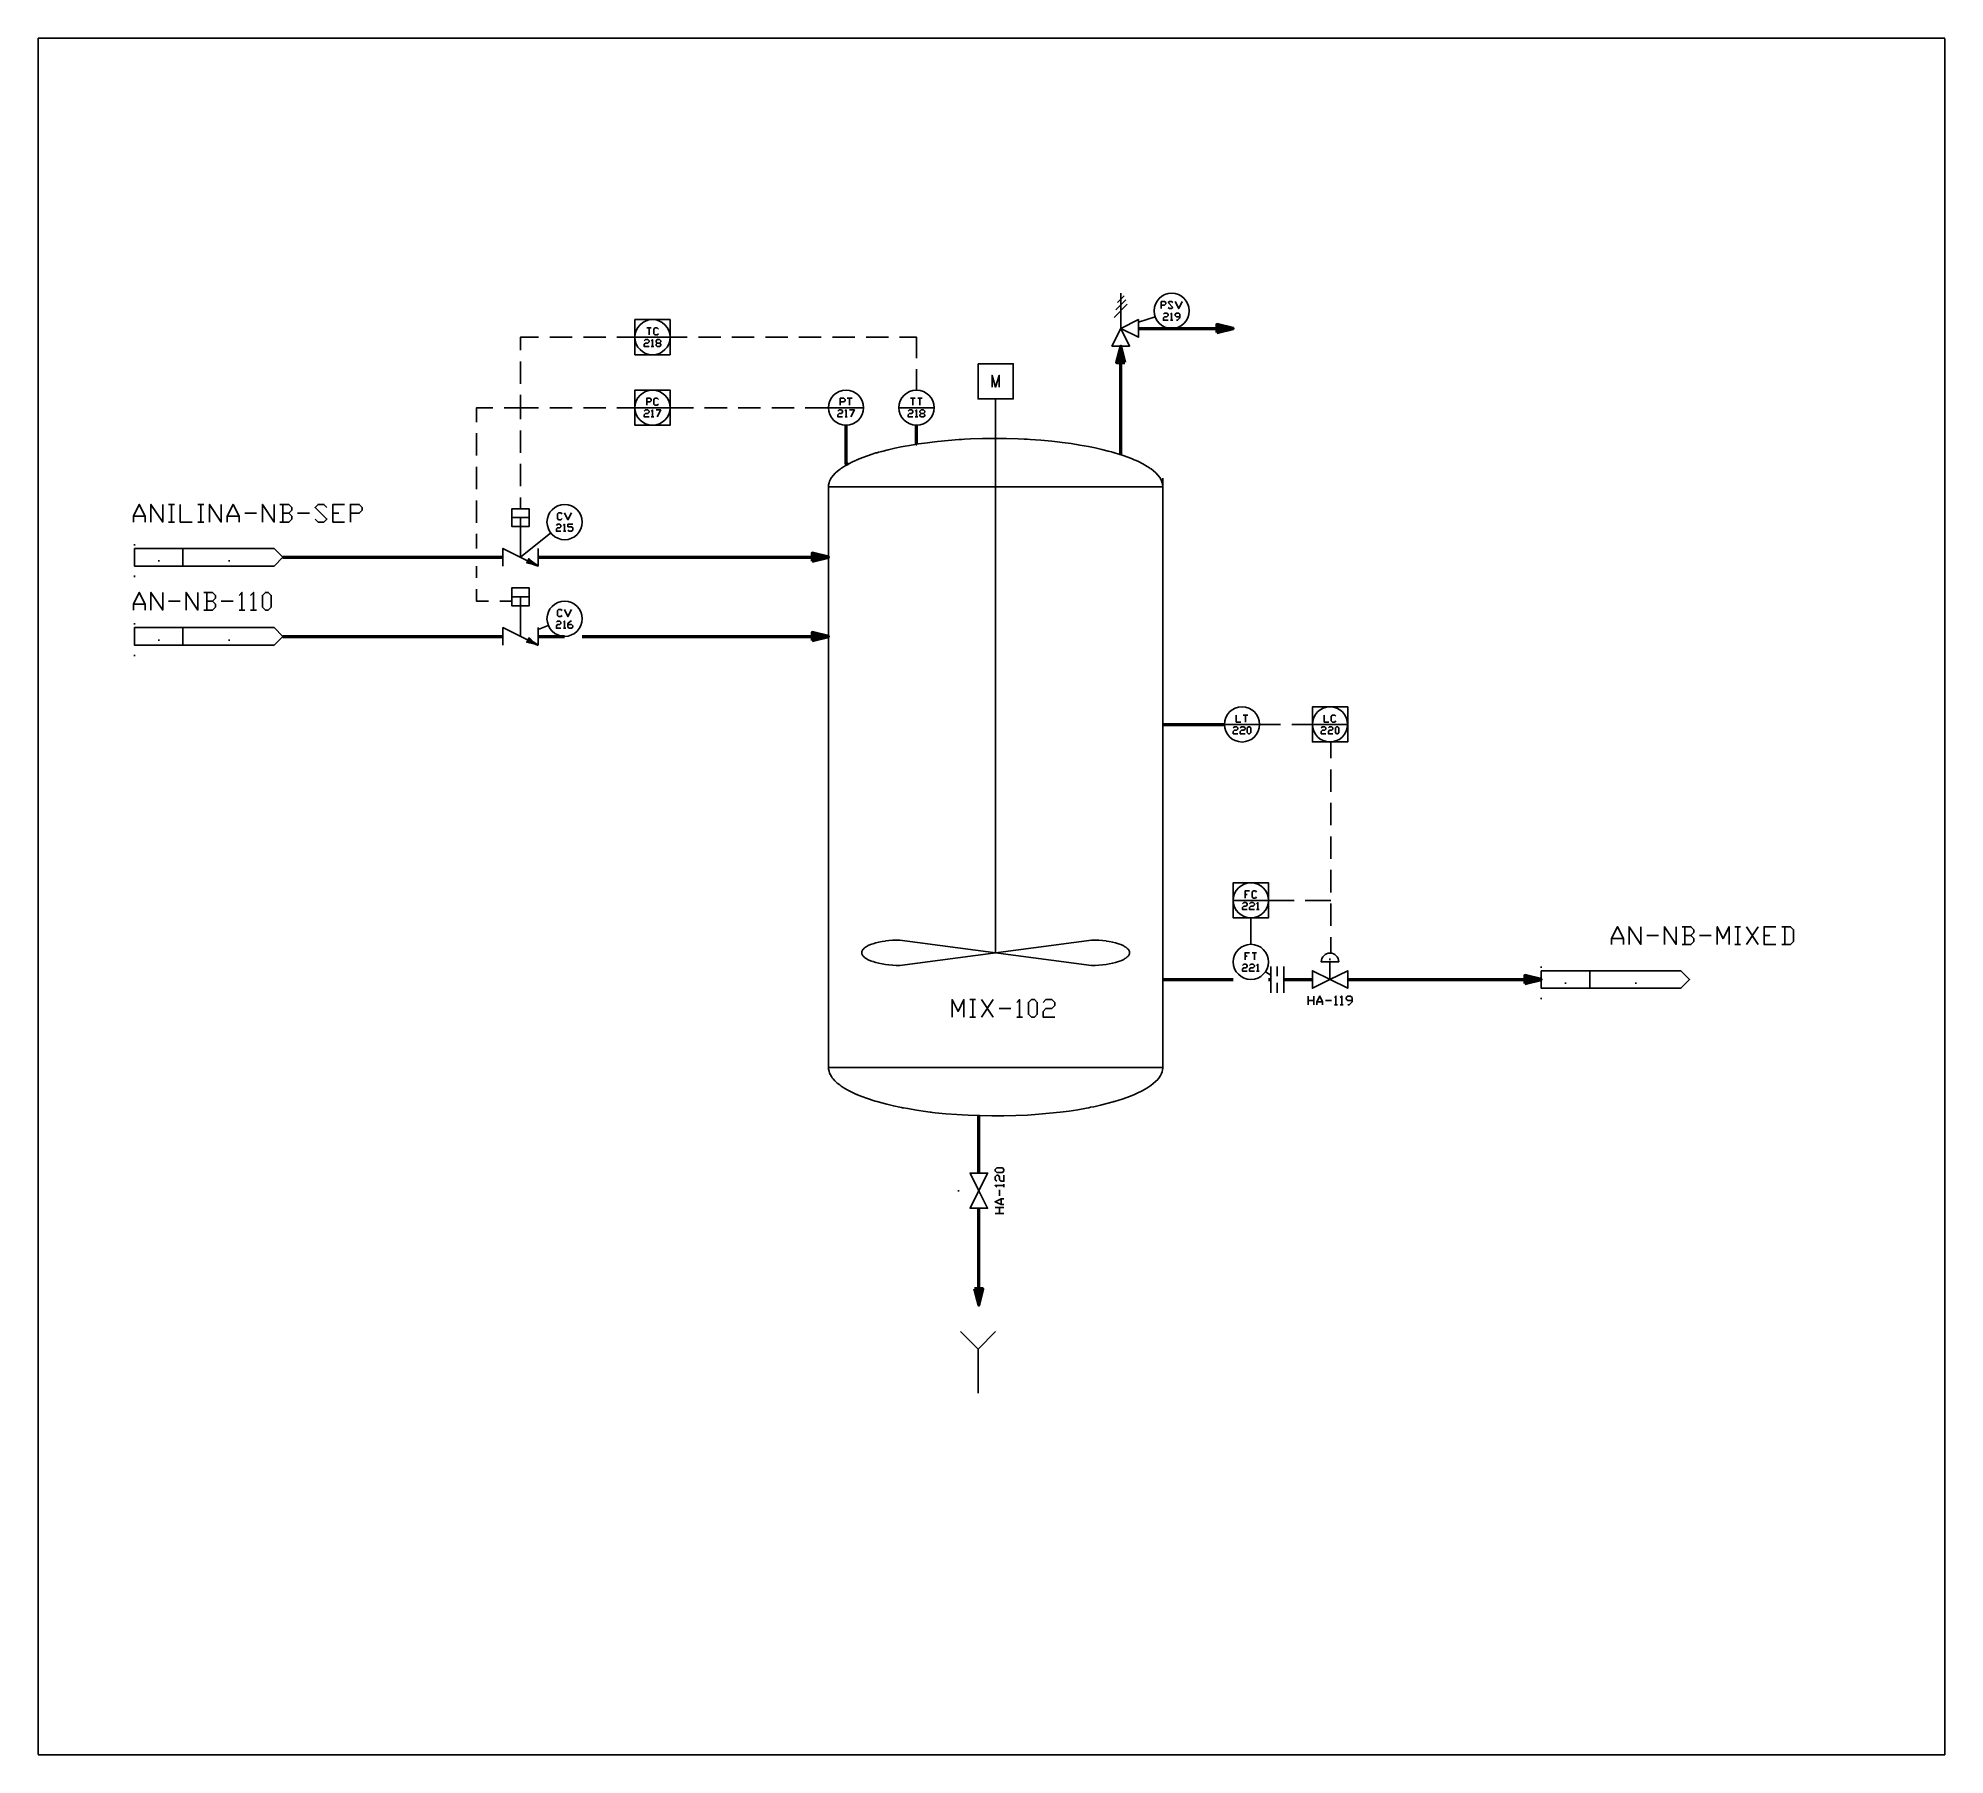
# Model space of a CAD drawing. Header units: millimetres. Extents: x 0 to 578, y 0 to 520.
import ezdxf

# ---------------------------------------------------------------- set-up
doc = ezdxf.new("R2010")
doc.units = ezdxf.units.MM
doc.linetypes.add('HIDDEN2', pattern=[0.1875, 0.125, -0.0625])
doc.layers.add('no plot', color=41, linetype='HIDDEN2', plot=False)
doc.layers.add('PDF_Geometry', color=7, linetype='Continuous')
doc.layers.add('PDF_Solid Fills', color=7, linetype='Continuous')

msp = doc.modelspace()

# ---------------------------------------------------------------- linework, layer by layer
at = {"layer": 'no plot'}
msp.add_lwpolyline([(0, 0), (577.5, 0), (577.5, 520), (0, 520)], close=True, dxfattribs=at)
at = {"layer": 'PDF_Geometry', "color": 6, "lineweight": 25}
for points in [[(327.91, 442.72), (327.91, 432.07), (333.23, 434.73), (333.23, 429.41), (327.91, 432.07), (330.57, 426.74), (325.24, 426.74), (327.91, 432.07)], [(329.89, 439.38), (325.88, 435.36)], [(329.4, 440.69), (326.37, 437.67)], [(328.9, 441.95), (326.87, 439.92)], [(340.14, 438.07), (340.14, 440.19), (341.17, 440.19), (341.54, 439.88), (341.54, 439.52), (341.17, 439.15), (340.14, 439.15)], [(342.26, 438.43), (342.62, 438.07), (343.3, 438.07), (343.66, 438.43), (342.26, 439.88), (342.62, 440.19), (343.3, 440.19), (343.66, 439.88)], [(344.38, 440.19), (345.46, 438.07), (346.5, 440.19)], [(333.23, 433.92), (338.29, 435.63)], [(340.81, 436.36), (341.17, 436.67), (341.9, 436.67), (342.26, 436.36), (342.26, 436), (341.9, 435.63), (341.17, 435.63), (340.81, 435.27), (340.81, 434.55), (342.26, 434.55)], [(342.98, 436.36), (343.3, 436.67), (343.3, 434.55)], [(342.98, 434.55), (343.66, 434.55)], [(344.74, 434.55), (345.1, 434.55), (345.82, 435.27), (345.82, 436.36), (345.46, 436.67), (344.74, 436.67), (344.38, 436.36), (344.38, 436), (344.74, 435.63), (345.82, 435.63)], [(146.09, 425.48), (146.09, 429.41), (151.59, 429.41)], [(154.98, 429.41), (161.75, 429.41)], [(165.13, 429.41), (171.9, 429.41)], [(183.59, 428.32), (183.95, 428.68), (184.67, 428.68), (185.03, 428.32), (185.03, 428.01), (184.67, 427.65), (183.95, 427.65), (183.59, 427.29), (183.59, 426.56), (185.03, 426.56)], [(184.31, 432.2), (185.71, 432.2)], [(185.03, 432.2), (185.03, 430.08)], [(185.71, 428.32), (186.07, 428.68), (186.07, 426.56)], [(187.88, 430.44), (187.52, 430.08), (186.79, 430.08), (186.43, 430.44), (186.43, 431.84), (186.79, 432.2), (187.52, 432.2), (187.88, 431.84)], [(187.52, 426.56), (187.15, 426.92), (187.15, 427.29), (187.52, 427.65), (188.19, 427.65), (188.55, 428.01), (188.55, 428.32), (188.19, 428.68), (187.52, 428.68), (187.15, 428.32), (187.15, 428.01), (187.52, 427.65)], [(188.19, 427.65), (188.55, 427.29), (188.55, 426.92), (188.19, 426.56), (187.52, 426.56)], [(199.97, 429.41), (206.74, 429.41)], [(210.12, 429.41), (216.89, 429.41)], [(220.28, 429.41), (227.05, 429.41)], [(230.43, 429.41), (237.2, 429.41)], [(240.59, 429.41), (247.35, 429.41)], [(250.74, 429.41), (257.51, 429.41)], [(266.04, 423.09), (266.04, 429.41), (260.89, 429.41)], [(146.09, 415.33), (146.09, 422.1)], [(185.71, 426.56), (186.43, 426.56)], [(266.04, 413.39), (266.04, 419.7)], [(141.12, 408.06), (146.09, 408.06), (146.09, 411.94)], [(184.31, 408.78), (184.31, 410.9), (185.35, 410.9), (185.71, 410.54), (185.71, 410.18), (185.35, 409.82), (184.31, 409.82)], [(187.88, 409.1), (187.52, 408.78), (186.79, 408.78), (186.43, 409.1), (186.43, 410.54), (186.79, 410.9), (187.52, 410.9), (187.88, 410.54)], [(242.93, 408.78), (242.93, 410.9), (244.02, 410.9), (244.38, 410.54), (244.38, 410.18), (244.02, 409.82), (242.93, 409.82)], [(245.05, 410.9), (246.5, 410.9)], [(245.77, 410.9), (245.77, 408.78)], [(264.23, 410.9), (265.68, 410.9)], [(264.95, 410.9), (264.95, 408.78)], [(266.4, 410.9), (267.8, 410.9)], [(267.08, 410.9), (267.08, 408.78)], [(132.78, 403.68), (132.78, 408.06), (137.74, 408.06)], [(146.09, 404.59), (146.09, 408.06), (151.59, 408.06)], [(154.98, 408.06), (161.75, 408.06)], [(165.13, 408.06), (171.9, 408.06)], [(183.59, 407.02), (183.95, 407.38), (184.67, 407.38), (185.03, 407.02), (185.03, 406.66), (184.67, 406.3), (183.95, 406.3), (183.59, 405.94), (183.59, 405.26), (185.03, 405.26)], [(185.71, 407.02), (186.07, 407.38), (186.07, 405.26)], [(185.71, 405.26), (186.43, 405.26)], [(187.15, 407.38), (188.55, 407.38), (187.52, 405.26)], [(201.87, 408.06), (208.64, 408.06)], [(212.02, 408.06), (218.79, 408.06)], [(222.17, 408.06), (228.94, 408.06)], [(232.33, 408.06), (239.37, 408.06), (250.06, 408.06)], [(242.21, 407.02), (242.57, 407.38), (243.29, 407.38), (243.65, 407.02), (243.65, 406.66), (243.29, 406.3), (242.57, 406.3), (242.21, 405.94), (242.21, 405.26), (243.65, 405.26)], [(244.38, 407.02), (244.69, 407.38), (244.69, 405.26)], [(244.38, 405.26), (245.05, 405.26)], [(245.77, 407.38), (247.22, 407.38), (246.14, 405.26)], [(263.56, 407.02), (263.92, 407.38), (264.59, 407.38), (264.95, 407.02), (264.95, 406.66), (264.59, 406.3), (263.92, 406.3), (263.56, 405.94), (263.56, 405.26), (264.95, 405.26)], [(265.68, 407.02), (266.04, 407.38), (266.04, 405.26)], [(265.68, 405.26), (266.4, 405.26)], [(267.44, 405.26), (267.08, 405.58), (267.08, 405.94), (267.44, 406.3), (268.16, 406.3), (268.52, 406.66), (268.52, 407.02), (268.16, 407.38), (267.44, 407.38), (267.08, 407.02), (267.08, 406.66), (267.44, 406.3)], [(268.16, 406.3), (268.52, 405.94), (268.52, 405.58), (268.16, 405.26), (267.44, 405.26)], [(132.78, 393.53), (132.78, 400.3)], [(146.09, 394.43), (146.09, 401.2)], [(132.78, 383.38), (132.78, 390.15)], [(146.09, 384.28), (146.09, 391.05)], [(132.78, 373.22), (132.78, 379.99)], [(146.09, 362.75), (146.09, 374.76), (143.43, 374.76), (143.43, 372.09), (148.75, 372.09), (148.75, 377.42), (143.43, 377.42), (143.43, 374.76), (148.75, 374.76)], [(146.09, 377.42), (146.09, 380.89)], [(158.72, 374.49), (158.36, 374.13), (157.64, 374.13), (157.28, 374.49), (157.28, 375.89), (157.64, 376.25), (158.36, 376.25), (158.72, 375.89)], [(159.45, 376.25), (160.48, 374.13), (161.57, 376.25)], [(132.78, 365.42), (132.78, 369.84)], [(146.09, 362.75), (155.25, 370.11)], [(156.96, 372.37), (157.28, 372.73), (158, 372.73), (158.36, 372.37), (158.36, 372), (158, 371.69), (157.28, 371.69), (156.96, 371.33), (156.96, 370.61), (158.36, 370.61)], [(159.08, 372.37), (159.45, 372.73), (159.45, 370.61)], [(159.08, 370.61), (159.81, 370.61)], [(160.48, 370.97), (160.84, 370.61), (161.57, 370.61), (161.93, 370.97), (161.93, 371.69), (161.57, 372), (160.48, 372), (160.48, 372.73), (161.93, 372.73)], [(140.76, 360.09), (140.76, 365.42), (151.41, 360.09), (151.41, 365.42)], [(132.78, 356.48), (132.78, 360.09)], [(151.41, 360.05), (150.56, 360.41), (149.7, 360.68), (148.84, 360.86), (147.94, 361.04)], [(148.57, 362.3), (149.83, 360.9), (147.98, 361.08), (149.07, 361.31), (148.57, 362.3), (147.98, 361.08)], [(148.62, 362.35), (149.29, 361.72), (149.97, 361.17), (150.69, 360.63), (151.46, 360.18)], [(136.43, 349.44), (132.78, 349.44), (132.78, 353.1)], [(146.09, 338.79), (146.09, 350.79), (143.43, 350.79), (143.43, 348.09), (148.75, 348.09), (148.75, 353.46), (143.43, 353.46), (143.43, 350.79), (148.75, 350.79)], [(139.82, 349.44), (143.43, 349.44)], [(158.72, 345.15), (158.36, 344.79), (157.64, 344.79), (157.28, 345.15), (157.28, 346.6), (157.64, 346.91), (158.36, 346.91), (158.72, 346.6)], [(159.45, 346.91), (160.48, 344.79), (161.57, 346.91)], [(140.76, 336.13), (140.76, 341.45), (151.41, 336.13), (151.41, 341.45)], [(151.41, 340.91), (154.48, 342.13)], [(156.96, 343.08), (157.28, 343.44), (158, 343.44), (158.36, 343.08), (158.36, 342.72), (158, 342.36), (157.28, 342.36), (156.96, 341.99), (156.96, 341.27), (158.36, 341.27)], [(159.08, 343.08), (159.45, 343.44), (159.45, 341.27)], [(159.08, 341.27), (159.81, 341.27)], [(160.48, 342.36), (161.57, 342.36), (161.93, 341.99), (161.93, 341.63), (161.57, 341.27), (160.84, 341.27), (160.48, 341.63), (160.48, 342.72), (161.21, 343.44), (161.57, 343.44)], [(151.41, 336.04), (150.56, 336.4), (149.7, 336.67), (148.84, 336.85), (147.94, 337.03)], [(148.57, 338.29), (149.83, 336.9), (147.98, 337.08), (149.07, 337.3), (148.57, 338.29), (147.98, 337.08)], [(148.62, 338.34), (149.29, 337.71), (149.97, 337.17), (150.69, 336.62), (151.46, 336.17)], [(362.88, 314.96), (362.88, 312.84), (364.28, 312.84)], [(365, 314.96), (366.4, 314.96)], [(365.68, 314.96), (365.68, 312.84)], [(379.67, 312.12), (385.94, 312.12), (385.94, 306.8), (396.64, 306.8), (396.64, 312.12)], [(389.51, 314.96), (389.51, 312.84), (390.95, 312.84)], [(393.07, 313.16), (392.71, 312.84), (391.99, 312.84), (391.63, 313.16), (391.63, 314.6), (391.99, 314.96), (392.71, 314.96), (393.07, 314.6)], [(361.98, 311.08), (362.34, 311.44), (363.02, 311.44), (363.38, 311.08), (363.38, 310.72), (363.02, 310.36), (362.34, 310.36), (361.98, 310), (361.98, 309.32), (363.38, 309.32)], [(364.1, 311.08), (364.46, 311.44), (365.18, 311.44), (365.54, 311.08), (365.54, 310.72), (365.18, 310.36), (364.46, 310.36), (364.1, 310), (364.1, 309.32), (365.54, 309.32)], [(388.6, 311.08), (388.96, 311.44), (389.69, 311.44), (390.05, 311.08), (390.05, 310.72), (389.69, 310.36), (388.96, 310.36), (388.6, 310), (388.6, 309.32), (390.05, 309.32)], [(390.77, 311.08), (391.09, 311.44), (391.81, 311.44), (392.17, 311.08), (392.17, 310.72), (391.81, 310.36), (391.09, 310.36), (390.77, 310), (390.77, 309.32), (392.17, 309.32)], [(391.49, 301.88), (391.49, 306.8)], [(391.49, 291.72), (391.49, 298.49)], [(391.49, 281.57), (391.49, 288.34)], [(391.49, 271.42), (391.49, 278.18)], [(391.49, 261.26), (391.49, 268.03)], [(365.54, 259.5), (365.54, 261.67), (366.94, 261.67)], [(365.54, 260.58), (366.22, 260.58)], [(369.06, 259.86), (368.7, 259.5), (368.03, 259.5), (367.66, 259.86), (367.66, 261.31), (368.03, 261.67), (368.7, 261.67), (369.06, 261.31)], [(364.82, 257.79), (365.18, 258.15), (365.86, 258.15), (366.22, 257.79), (366.22, 257.43), (365.86, 257.06), (365.18, 257.06), (364.82, 256.7), (364.82, 256.03), (366.22, 256.03)], [(366.94, 257.79), (367.3, 258.15), (368.03, 258.15), (368.39, 257.79), (368.39, 257.43), (368.03, 257.06), (367.3, 257.06), (366.94, 256.7), (366.94, 256.03), (368.39, 256.03)], [(369.06, 257.79), (369.42, 258.15), (369.42, 256.03)], [(369.06, 256.03), (369.79, 256.03)], [(383.78, 258.82), (391.49, 258.82)], [(391.49, 251.11), (391.49, 257.88)], [(367.3, 245.51), (367.3, 253.5)], [(365.54, 240.86), (365.54, 242.98), (366.94, 242.98)], [(367.66, 242.98), (369.06, 242.98)], [(368.39, 242.98), (368.39, 240.86)], [(391.49, 242.85), (391.49, 247.72)], [(364.82, 239.15), (365.18, 239.47), (365.86, 239.47), (366.22, 239.15), (366.22, 238.79), (365.86, 238.43), (365.18, 238.43), (364.82, 238.07), (364.82, 237.34), (366.22, 237.34)], [(365.54, 241.95), (366.22, 241.95)], [(366.94, 239.15), (367.3, 239.47), (368.03, 239.47), (368.39, 239.15), (368.39, 238.79), (368.03, 238.43), (367.3, 238.43), (366.94, 238.07), (366.94, 237.34), (368.39, 237.34)], [(369.06, 239.15), (369.42, 239.47), (369.42, 237.34)], [(369.06, 237.34), (369.79, 237.34)], [(373.31, 230.85), (373.31, 238.83)], [(375.29, 238.83), (375.29, 235.85)], [(377.28, 230.85), (377.28, 238.83)], [(375.29, 230.85), (375.29, 233.82)]]:
    msp.add_lwpolyline(points, dxfattribs=at)
for points in [[(348.62, 437.39, 1), (337.97, 437.39, 1)], [(250.02, 408.06, 1), (239.37, 408.06, 1)], [(260.71, 408.06), (271.36, 408.06, 1)], [(164.77, 373.4, 1), (154.12, 373.4, 1)], [(164.77, 344.12, 1), (154.12, 344.12, 1)], [(396.59, 312.12, 1), (385.94, 312.12, 1)], [(372.63, 240.19, 1), (361.98, 240.19, 1)]]:
    msp.add_lwpolyline(points, format="xyb", close=True, dxfattribs=at)
for points in [[(175.29, 429.41), (180.75, 429.41), (180.75, 424.08), (191.4, 424.08), (191.4, 429.41, 1), (180.75, 429.41, 1), (191.4, 429.41), (196.59, 429.41)], [(175.29, 408.06), (180.75, 408.06), (180.75, 402.74), (191.4, 402.74), (191.4, 408.06, 1), (180.75, 408.06, 1), (191.4, 408.06), (198.48, 408.06)], [(359.32, 312.12, 1), (369.97, 312.12, 1), (359.32, 312.12), (369.97, 312.12), (376.28, 312.12)], [(361.98, 258.82, 1), (372.63, 258.82, 1), (361.98, 258.82), (361.98, 253.5), (372.63, 253.5), (372.63, 258.82), (380.39, 258.82)]]:
    msp.add_lwpolyline(points, format="xyb", dxfattribs=at)
for points in [[(180.75, 429.41), (180.75, 434.73), (191.4, 434.73), (191.4, 429.41)], [(180.75, 408.06), (180.75, 413.39), (191.4, 413.39), (191.4, 408.06)], [(385.94, 312.12), (385.94, 317.45), (396.64, 317.45), (396.64, 312.12)], [(366.58, 309.32), (366.22, 309.64), (366.22, 311.08), (366.58, 311.44), (366.94, 311.44), (367.3, 311.08), (367.3, 309.64), (366.94, 309.32)], [(393.25, 309.32), (392.89, 309.64), (392.89, 311.08), (393.25, 311.44), (393.61, 311.44), (393.93, 311.08), (393.93, 309.64), (393.61, 309.32)], [(361.98, 258.82), (361.98, 264.15), (372.63, 264.15), (372.63, 258.82)]]:
    msp.add_lwpolyline(points, close=True, dxfattribs=at)
at = {"layer": 'PDF_Geometry', "lineweight": 50}
for points in [[(357.01, 430.81), (361.98, 432.07), (357.01, 433.29)], [(329.13, 421.78), (327.91, 426.74), (326.64, 421.78)], [(234.4, 361.54), (239.37, 362.75), (234.4, 364.02)], [(234.4, 337.53), (239.37, 338.79), (234.4, 340.01)], [(450.29, 233.6), (455.26, 234.86), (450.29, 236.08)], [(283.64, 141.18), (284.9, 136.26), (286.12, 141.18)]]:
    msp.add_lwpolyline(points, close=True, dxfattribs=at)
at = {"layer": 'PDF_Geometry', "color": 150, "lineweight": 50, "true_color": 0x007fff}
for points in [[(333.23, 432.07), (357.01, 432.07)], [(327.91, 393.8), (327.91, 421.78)], [(245.32, 390.96), (244.69, 390.96), (244.69, 402.74)], [(266.08, 397.01), (266.04, 397.01), (266.04, 402.74)], [(74.15, 362.75), (140.76, 362.75)], [(151.41, 362.75), (234.4, 362.75)], [(74.15, 338.79), (140.76, 338.79)], [(151.41, 338.79), (159.45, 338.79)], [(164.77, 338.79), (234.4, 338.79)], [(340.63, 234.86), (361.98, 234.86)], [(372.63, 234.86), (373.31, 234.86)], [(377.28, 234.86), (385.94, 234.86)], [(396.64, 234.86), (450.29, 234.86)], [(284.9, 176.2), (284.9, 193.62)], [(284.9, 141.18), (284.9, 165.55)]]:
    msp.add_lwpolyline(points, dxfattribs=at)
at = {"layer": 'PDF_Geometry', "lineweight": 25}
for points in [[(284.67, 421.37), (295.33, 421.37), (295.33, 410.72), (284.67, 410.72)], [(29.16, 365.42), (29.16, 360.09), (43.83, 360.09), (43.83, 365.42)], [(68.83, 346.78), (67.93, 347.68), (67.93, 351.2), (68.83, 352.1), (69.69, 352.1), (70.59, 351.2), (70.59, 347.68), (69.69, 346.78)], [(29.16, 341.45), (29.16, 336.13), (43.83, 336.13), (43.83, 341.45)], [(391.27, 234.86), (396.64, 237.52), (396.64, 232.2), (385.94, 237.52), (385.94, 232.2)], [(455.26, 237.52), (455.26, 232.2), (469.92, 232.2), (469.92, 237.52)], [(300.83, 223.44), (299.93, 224.35), (299.93, 227.91), (300.83, 228.77), (301.73, 228.77), (302.59, 227.91), (302.59, 224.35), (301.73, 223.44)], [(284.9, 170.87), (282.24, 176.2), (287.56, 176.2), (282.24, 165.55), (287.56, 165.55)], [(292.53, 176.87), (292.12, 176.42), (290.32, 176.42), (289.86, 176.87), (289.86, 177.32), (290.32, 177.78), (292.12, 177.78), (292.53, 177.32)]]:
    msp.add_lwpolyline(points, close=True, dxfattribs=at)
for points in [[(288.92, 414.29), (288.92, 417.85), (290, 414.29), (291.08, 417.85), (291.08, 414.29)], [(290, 398.77), (290, 410.72)], [(340.63, 208.19), (340.63, 310.23), (340.63, 361.26), (340.63, 374.04), (340.63, 380.4), (340.63, 383.6), (340.63, 384.01), (340.63, 384.1), (340.63, 384.14), (340.63, 384.19), (340.59, 384.78), (340.45, 385.32), (340.27, 385.86), (340, 386.4), (339.69, 386.94), (339.14, 387.62), (338.56, 388.3), (337.84, 388.93), (337.07, 389.51), (336.84, 389.65), (336.75, 389.74), (336.57, 389.83), (335.94, 390.28), (334.54, 391.09), (333.05, 391.82), (332.24, 392.18), (332.01, 392.27), (331.74, 392.4), (331.11, 392.63), (328.58, 393.58), (325.97, 394.39), (325.79, 394.48), (325.56, 394.52), (325.06, 394.66), (324.12, 394.93), (322.13, 395.43), (320.15, 395.88), (318.16, 396.28), (315.5, 396.73), (312.83, 397.19), (310.13, 397.55), (309.4, 397.64), (308.64, 397.73), (307.01, 397.91), (303.72, 398.18), (300.42, 398.45), (299.57, 398.49), (298.66, 398.54), (296.86, 398.63), (293.25, 398.72), (289.64, 398.77), (286.03, 398.72), (282.42, 398.58), (280.61, 398.49), (279.76, 398.45), (278.9, 398.4), (275.6, 398.13), (272.36, 397.82), (270.73, 397.64), (269.33, 397.46), (266.62, 397.1), (263.96, 396.64), (262.65, 396.42), (261.98, 396.28), (261.43, 396.19), (259.45, 395.79), (257.46, 395.34), (255.52, 394.79), (254.57, 394.57), (254.3, 394.48), (254.12, 394.43), (253.76, 394.34), (251.15, 393.49), (248.66, 392.54), (248.03, 392.27), (247.9, 392.22), (247.81, 392.18), (247.63, 392.09), (246.81, 391.73), (245.37, 391), (243.97, 390.19), (243.34, 389.74), (243.2, 389.65), (243.07, 389.6), (242.89, 389.42), (242.12, 388.84), (241.44, 388.21), (240.81, 387.53), (240.31, 386.9), (240, 386.36), (239.73, 385.81), (239.55, 385.27), (239.41, 384.69), (239.37, 384.14), (239.37, 384.1), (239.37, 384.05), (239.37, 383.83), (239.37, 382.25), (239.37, 379.04), (239.37, 372.68), (239.37, 347.18), (239.37, 296.15), (239.37, 245.11), (239.37, 219.61), (239.37, 213.25), (239.37, 210.04), (239.37, 208.42), (239.37, 208.24), (239.37, 208.19), (239.41, 208.19), (239.46, 208.19), (239.68, 208.19), (240.18, 208.19), (247.49, 208.19), (306.25, 208.19), (335.62, 208.19), (339.32, 208.19), (340.23, 208.19), (340.45, 208.19), (340.59, 208.19), (340.63, 208.19), (340.63, 208.15), (340.63, 208.01), (340.59, 207.47), (340.45, 206.88), (340.23, 206.34), (339.96, 205.8), (339.64, 205.26), (339.1, 204.58), (338.47, 203.95), (337.74, 203.32), (336.98, 202.73), (336.75, 202.55), (336.44, 202.33), (335.76, 201.92), (334.36, 201.11), (332.87, 200.38), (332.06, 200.02), (330.84, 199.53), (328.31, 198.62), (327, 198.17), (326.33, 197.99), (326.01, 197.9), (325.83, 197.86), (325.61, 197.77), (323.71, 197.27), (321.72, 196.77), (319.74, 196.32), (318.75, 196.14), (318.25, 196.01), (317.57, 195.92), (314.91, 195.42), (312.25, 195.01), (309.54, 194.65), (306.29, 194.34), (303.04, 194.02), (299.7, 193.8), (296.09, 193.66), (292.48, 193.57), (288.87, 193.53), (285.26, 193.62), (281.65, 193.75), (279.85, 193.84), (278.22, 193.93), (274.93, 194.2), (271.68, 194.52), (270.87, 194.61), (270.46, 194.65), (270.14, 194.7), (268.79, 194.88), (266.08, 195.29), (263.42, 195.74), (262.07, 195.96), (261.8, 196.01), (261.52, 196.1), (261.03, 196.19), (259.04, 196.59), (257.06, 197.09), (255.12, 197.59), (254.17, 197.86), (253.49, 198.04), (250.87, 198.9), (248.39, 199.84), (248.08, 199.98), (247.94, 200.02), (247.85, 200.07), (247.44, 200.25), (246.68, 200.61), (245.19, 201.38), (243.83, 202.19), (243.2, 202.6), (242.8, 202.91), (242.03, 203.5), (241.35, 204.13), (240.77, 204.81), (240.5, 205.12), (240.36, 205.3), (240.27, 205.44), (239.95, 205.98), (239.73, 206.52), (239.55, 207.06), (239.41, 207.65), (239.37, 208.19)], [(290, 400.07), (290, 242.98)], [(239.37, 384.1), (340.63, 384.1)], [(340.63, 381.44), (340.63, 386.76)], [(28.85, 373.4), (28.85, 375.21), (30.61, 378.77), (32.41, 375.21), (32.41, 373.4)], [(34.17, 373.4), (34.17, 378.77), (37.74, 373.4), (37.74, 378.77)], [(39.5, 378.77), (41.3, 378.77)], [(40.4, 378.77), (40.4, 373.4)], [(43.06, 378.77), (43.06, 373.4), (46.63, 373.4)], [(48.39, 378.77), (50.15, 378.77)], [(49.29, 378.77), (49.29, 373.4)], [(51.95, 373.4), (51.95, 378.77), (55.47, 373.4), (55.47, 378.77)], [(57.28, 373.4), (57.28, 375.21), (59.04, 378.77), (60.84, 375.21), (60.84, 373.4)], [(62.6, 376.11), (66.17, 376.11)], [(67.93, 373.4), (67.93, 378.77), (71.49, 373.4), (71.49, 378.77)], [(75.91, 376.11), (76.82, 376.97), (76.82, 377.87), (75.91, 378.77), (73.25, 378.77)], [(73.25, 373.4), (75.91, 373.4), (76.82, 374.31), (76.82, 375.21), (75.91, 376.11), (74.15, 376.11)], [(74.15, 378.77), (74.15, 373.4)], [(78.58, 376.11), (82.14, 376.11)], [(83.9, 374.31), (84.81, 373.4), (86.57, 373.4), (87.47, 374.31), (83.9, 377.87), (84.81, 378.77), (86.57, 378.77), (87.47, 377.87)], [(92.79, 373.4), (89.27, 373.4), (89.27, 378.77), (92.79, 378.77)], [(89.27, 376.11), (91.03, 376.11)], [(94.6, 373.4), (94.6, 378.77), (97.26, 378.77), (98.12, 377.87), (98.12, 376.97), (97.26, 376.11), (94.6, 376.11)], [(28.85, 375.21), (32.41, 375.21)], [(39.5, 373.4), (41.3, 373.4)], [(48.39, 373.4), (50.15, 373.4)], [(57.28, 375.21), (60.84, 375.21)], [(29.16, 366.32), (29.16, 366.77)], [(43.83, 360.09), (71.49, 360.09), (74.15, 362.75), (71.49, 365.42)], [(43.83, 365.42), (71.49, 365.42)], [(36.52, 361.44), (36.52, 361.9)], [(57.82, 361.44), (57.82, 361.9)], [(29.16, 356.75), (29.16, 357.2)], [(28.85, 346.78), (28.85, 348.54), (30.61, 352.1), (32.41, 348.54), (32.41, 346.78)], [(28.85, 348.54), (32.41, 348.54)], [(34.17, 346.78), (34.17, 352.1), (37.74, 346.78), (37.74, 352.1)], [(39.5, 349.44), (43.06, 349.44)], [(44.82, 346.78), (44.82, 352.1), (48.39, 346.78), (48.39, 352.1)], [(52.81, 349.44), (53.71, 350.34), (53.71, 351.2), (52.81, 352.1), (50.15, 352.1)], [(50.15, 346.78), (52.81, 346.78), (53.71, 347.68), (53.71, 348.54), (52.81, 349.44), (51.05, 349.44)], [(51.05, 352.1), (51.05, 346.78)], [(55.47, 349.44), (59.04, 349.44)], [(60.84, 351.2), (61.7, 352.1), (61.7, 346.78)], [(60.84, 346.78), (62.6, 346.78)], [(64.36, 351.2), (65.26, 352.1), (65.26, 346.78)], [(64.36, 346.78), (66.17, 346.78)], [(29.16, 342.36), (29.16, 342.76)], [(43.83, 336.13), (71.49, 336.13), (74.15, 338.79), (71.49, 341.45)], [(43.83, 341.45), (71.49, 341.45)], [(36.52, 337.44), (36.52, 337.89)], [(57.82, 337.44), (57.82, 337.89)], [(29.16, 332.79), (29.16, 333.24)], [(476.56, 245.51), (476.56, 247.27), (478.36, 250.84), (480.12, 247.27), (480.12, 245.51)], [(481.88, 245.51), (481.88, 250.84), (485.45, 245.51), (485.45, 250.84)], [(492.58, 245.51), (492.58, 250.84), (496.1, 245.51), (496.1, 250.84)], [(500.57, 248.17), (501.42, 249.08), (501.42, 249.93), (500.57, 250.84), (497.9, 250.84)], [(498.76, 250.84), (498.76, 245.51)], [(508.55, 245.51), (508.55, 250.84), (510.31, 247.27), (512.12, 250.84), (512.12, 245.51)], [(513.88, 250.84), (515.64, 250.84)], [(514.78, 250.84), (514.78, 245.51)], [(517.44, 245.51), (520.96, 250.84)], [(517.44, 250.84), (520.96, 245.51)], [(526.33, 245.51), (522.77, 245.51), (522.77, 250.84), (526.33, 250.84)], [(528.09, 245.51), (530.76, 245.51), (531.66, 246.41), (531.66, 249.93), (530.76, 250.84), (528.09, 250.84)], [(529, 250.84), (529, 245.51)], [(249.7, 243.71), (249.61, 243.53), (249.52, 243.35), (249.48, 243.17), (249.48, 242.98)], [(249.48, 242.94), (249.48, 242.76), (249.52, 242.58), (249.61, 242.4), (249.7, 242.22)], [(252.81, 245.69), (252.09, 245.42), (251.37, 245.11), (251.1, 244.97), (250.83, 244.79), (250.56, 244.61), (250.33, 244.43), (250.15, 244.29), (249.97, 244.11), (249.79, 243.93), (249.66, 243.71)], [(254.62, 246.19), (253.72, 245.96), (252.86, 245.69)], [(256.61, 246.5), (255.61, 246.32), (254.57, 246.14)], [(258.82, 246.78), (257.69, 246.69), (256.61, 246.55)], [(319.02, 239.1), (261.03, 246.82), (259.9, 246.82), (258.77, 246.73)], [(321.27, 246.73), (320.15, 246.82), (319.02, 246.82), (261.03, 239.1)], [(323.44, 246.55), (322.36, 246.69), (321.23, 246.78)], [(325.47, 246.14), (324.43, 246.32), (323.44, 246.5)], [(330.57, 242.98), (330.57, 243.17), (330.52, 243.35), (330.43, 243.53), (330.34, 243.71), (330.21, 243.93), (330.03, 244.11), (329.85, 244.29), (329.67, 244.43), (329.44, 244.61), (329.17, 244.79), (328.9, 244.97), (328.63, 245.11), (327.91, 245.42), (327.19, 245.69), (326.33, 245.96), (325.43, 246.19)], [(330.34, 242.22), (330.43, 242.4), (330.52, 242.58), (330.57, 242.76), (330.57, 242.94)], [(476.56, 247.27), (480.12, 247.27)], [(487.21, 248.17), (490.77, 248.17)], [(497.9, 245.51), (500.57, 245.51), (501.42, 246.41), (501.42, 247.27), (500.57, 248.17), (498.76, 248.17)], [(503.23, 248.17), (506.75, 248.17)], [(513.88, 245.51), (515.64, 245.51)], [(522.77, 248.17), (524.53, 248.17)], [(249.66, 242.26), (249.79, 242.04), (249.97, 241.86), (250.15, 241.68), (250.33, 241.54), (250.56, 241.36), (250.83, 241.18), (251.1, 241), (251.37, 240.86), (252.09, 240.55), (252.81, 240.28)], [(252.86, 240.28), (253.72, 240.01), (254.62, 239.78)], [(254.57, 239.78), (255.61, 239.6), (256.61, 239.42), (257.69, 239.28), (258.82, 239.19)], [(258.77, 239.24), (259.9, 239.15), (261.03, 239.15)], [(319.02, 239.15), (320.15, 239.15), (321.27, 239.24)], [(321.23, 239.19), (322.36, 239.28), (323.44, 239.42), (324.43, 239.6), (325.47, 239.78)], [(325.43, 239.78), (326.33, 240.01), (327.19, 240.28), (327.91, 240.55), (328.63, 240.86), (328.9, 241), (329.17, 241.18), (329.44, 241.36), (329.67, 241.54), (329.85, 241.68), (330.03, 241.86), (330.21, 242.04), (330.34, 242.26)], [(391.27, 240.73), (391.27, 241.18)], [(391.27, 234.86), (391.27, 240.19)], [(455.26, 238.38), (455.26, 238.83)], [(469.92, 232.2), (497.54, 232.2), (500.2, 234.86), (497.54, 237.52)], [(469.92, 237.52), (497.54, 237.52)], [(462.57, 233.51), (462.57, 233.96)], [(483.91, 233.51), (483.91, 233.96)], [(276.82, 223.44), (276.82, 228.77), (278.63, 225.2), (280.39, 228.77), (280.39, 223.44)], [(282.19, 228.77), (283.95, 228.77)], [(283.05, 228.77), (283.05, 223.44)], [(285.71, 223.44), (289.28, 228.77)], [(285.71, 228.77), (289.28, 223.44)], [(291.04, 226.11), (294.6, 226.11)], [(296.41, 227.91), (297.27, 228.77), (297.27, 223.44)], [(304.4, 227.91), (305.25, 228.77), (307.06, 228.77), (307.92, 227.91), (307.92, 227.01), (307.06, 226.11), (305.25, 226.11), (304.4, 225.2), (304.4, 223.44), (307.92, 223.44)], [(384.63, 227.19), (384.63, 229.85)], [(384.63, 228.5), (386.39, 228.5)], [(386.39, 229.85), (386.39, 227.19)], [(387.29, 227.19), (387.29, 228.09), (388.2, 229.85), (389.05, 228.09), (389.05, 227.19)], [(387.29, 228.09), (389.05, 228.09)], [(389.96, 228.5), (391.72, 228.5)], [(392.62, 229.4), (393.07, 229.85), (393.07, 227.19)], [(392.62, 227.19), (393.52, 227.19)], [(394.38, 229.4), (394.83, 229.85), (394.83, 227.19)], [(394.38, 227.19), (395.28, 227.19)], [(396.64, 227.19), (397.04, 227.19), (397.95, 228.09), (397.95, 229.4), (397.49, 229.85), (396.64, 229.85), (396.19, 229.4), (396.19, 228.95), (396.64, 228.5), (397.95, 228.5)], [(455.26, 228.86), (455.26, 229.31)], [(282.19, 223.44), (283.95, 223.44)], [(296.41, 223.44), (298.17, 223.44)], [(290.32, 173.76), (289.86, 174.21), (289.86, 175.11), (290.32, 175.56), (290.77, 175.56), (291.22, 175.11), (291.22, 174.21), (291.67, 173.76), (292.53, 173.76), (292.53, 175.56)], [(278.99, 170.87), (278.54, 170.87)], [(290.32, 172), (289.86, 172.45), (292.53, 172.45)], [(292.53, 166.67), (291.67, 166.67), (289.86, 167.53), (291.67, 168.43), (292.53, 168.43)], [(291.22, 169.34), (291.22, 171.1)], [(291.67, 166.67), (291.67, 168.43)], [(292.53, 172), (292.53, 172.9)], [(289.86, 165.77), (292.53, 165.77)], [(292.53, 164.01), (289.86, 164.01)], [(291.22, 164.01), (291.22, 165.77)], [(279.35, 128.23), (284.67, 122.9), (290, 128.23)], [(284.67, 109.59), (284.67, 122.9)]]:
    msp.add_lwpolyline(points, dxfattribs=at)
at = {"layer": 'PDF_Geometry', "color": 6, "lineweight": 50}
msp.add_lwpolyline([(340.63, 312.12), (359.32, 312.12)], dxfattribs=at)
at = {"layer": 'PDF_Geometry', "lineweight": 25}
msp.add_lwpolyline([(393.93, 240.19), (388.6, 240.19, -1)], format="xyb", close=True, dxfattribs=at)
at = {"layer": 'PDF_Geometry', "color": 2, "lineweight": 25}
msp.add_lwpolyline([(373.31, 236.17), (371.73, 237.21)], dxfattribs=at)
at = {"layer": 'PDF_Geometry', "color": 6, "lineweight": 25}
msp.add_arc((266.04, 408.06), 5.33, 180, 0, dxfattribs=at)
at = {"layer": 'PDF_Solid Fills', "transparency": 33554559}
for points in [[(357.01, 433.29), (361.98, 432.07), (357.01, 432.07)], [(357.01, 432.07), (361.98, 432.07), (357.01, 430.81)], [(326.64, 421.78), (327.91, 426.74), (327.91, 421.78)], [(327.91, 421.78), (327.91, 426.74), (329.13, 421.78)], [(234.4, 364.02), (239.37, 362.75), (234.4, 362.75)], [(234.4, 362.75), (239.37, 362.75), (234.4, 361.54)], [(234.4, 340.01), (239.37, 338.79), (234.4, 338.79)], [(234.4, 338.79), (239.37, 338.79), (234.4, 337.53)], [(450.29, 236.08), (455.26, 234.86), (450.29, 234.86)], [(450.29, 234.86), (455.26, 234.86), (450.29, 233.6)], [(284.9, 141.18), (284.9, 136.26), (283.64, 141.18)], [(286.12, 141.18), (284.9, 136.26), (284.9, 141.18)]]:
    msp.add_solid(points, dxfattribs=at)

doc.saveas('drawing.dxf')
